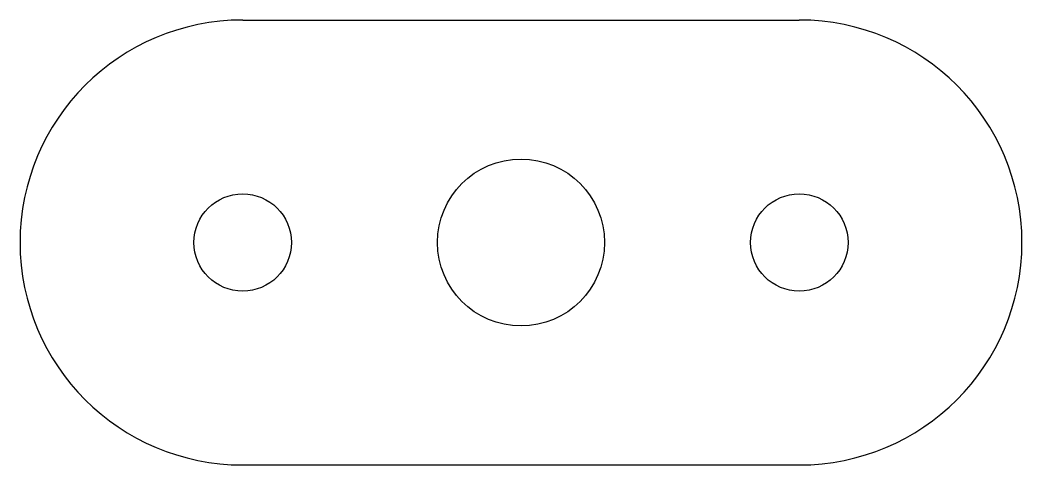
# Model space of a CAD drawing. Extents: x -18 to 18, y -8 to 8.
import ezdxf

# ---------------------------------------------------------------- set-up
doc = ezdxf.new("R2010")
doc.units = 0
doc.layers.get('0').update_dxf_attribs({"linetype": 'continuous'})

# ---------------------------------------------------------------- blocks, each defined once
blk = doc.blocks.new('PAD017')
at = {"color": 0}
for p, q in [((-10, 8), (10, 8)), ((-10, -8), (10, -8))]:
    blk.add_line(p, q, dxfattribs=at)
for centre, radius in [((0, 0), 3), ((-10, 0), 1.75), ((10, 0), 1.75)]:
    blk.add_circle(centre, radius, dxfattribs=at)
for centre, start, end in [((-10, 0), 90, -90), ((10, 0), -90, 90)]:
    blk.add_arc(centre, 8, start, end, dxfattribs=at)

msp = doc.modelspace()

# ---------------------------------------------------------------- block references
at = {"color": 0}
msp.add_blockref('PAD017', (0, 0), dxfattribs=at)

doc.saveas('drawing.dxf')
